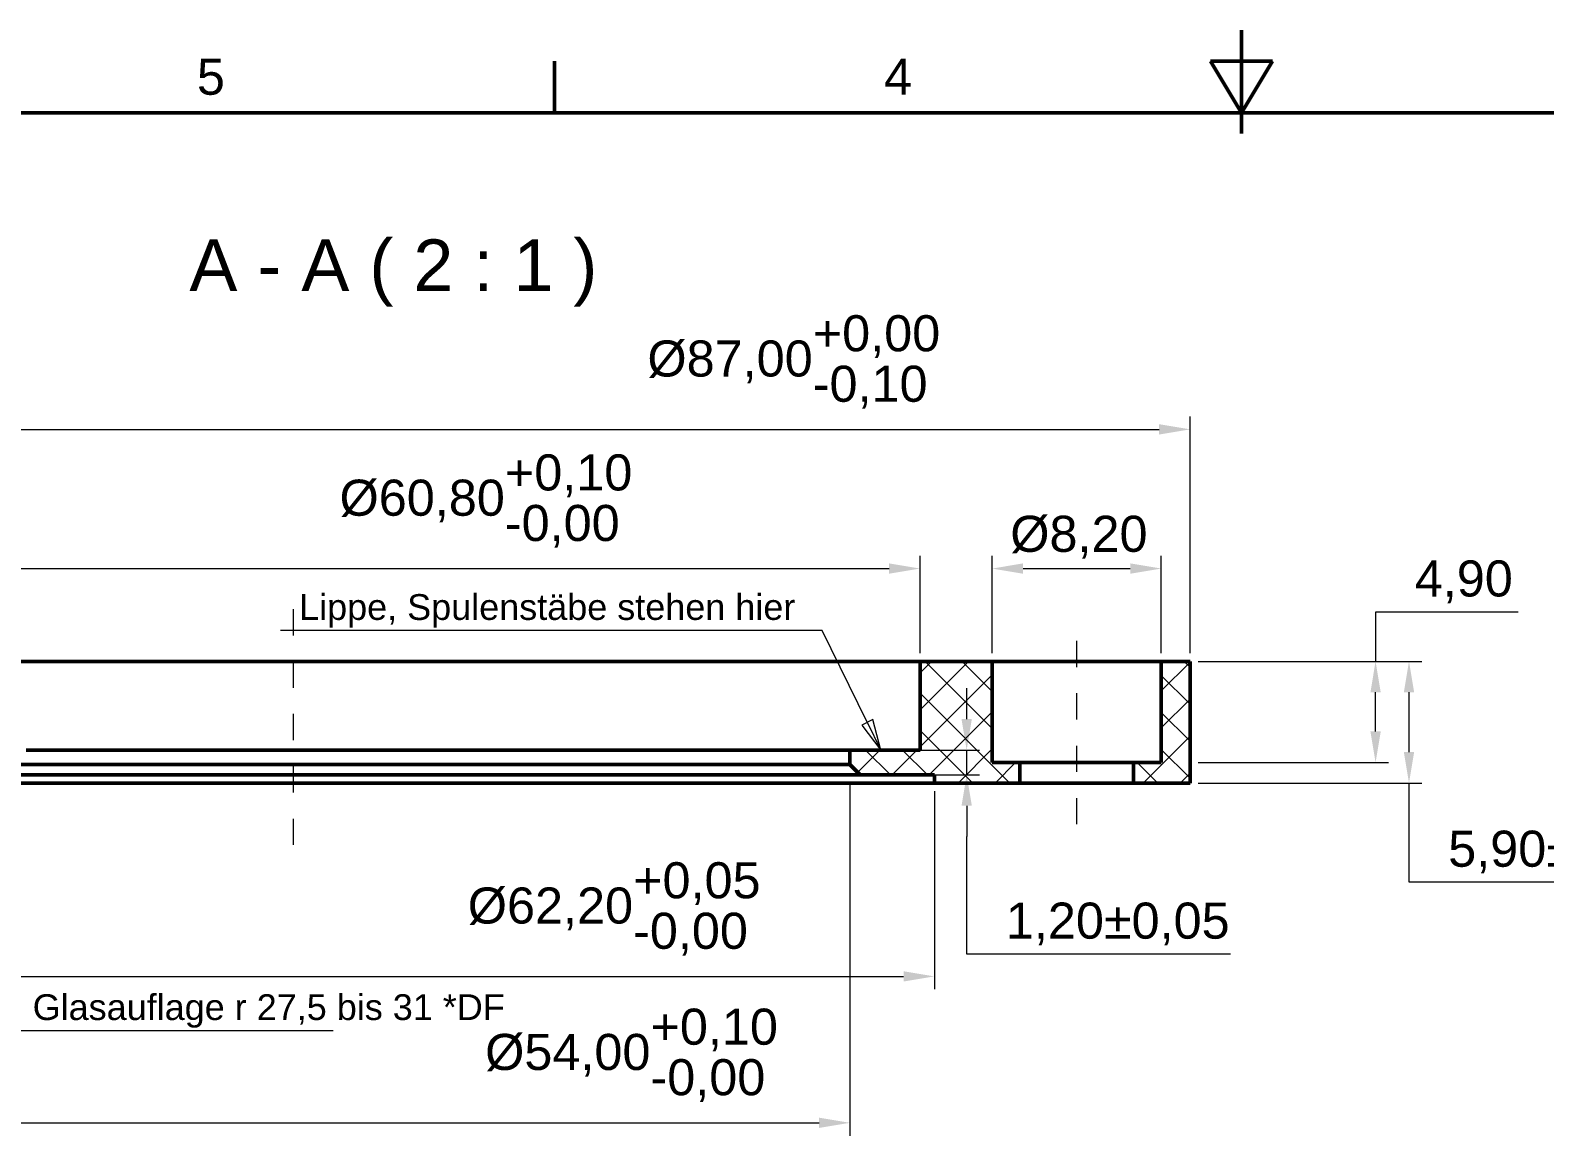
# Model space of a CAD drawing. Header units: inches. Extents: x 0.8 to 17.2, y 0.6 to 12.1.
# Drawn here: x 4.38 to 10.17, y 7.89 to 12.11 of the extents above; entities that cross this region are included whole.
import ezdxf
from ezdxf.enums import TextEntityAlignment as Align

# ---------------------------------------------------------------- set-up
doc = ezdxf.new("R2010")
doc.units = ezdxf.units.IN
doc.header["$MEASUREMENT"] = 0
doc.linetypes.add('CENTER2', pattern=[1.125, 0.75, -0.125, 0.125, -0.125])
doc.layers.get('0').update_dxf_attribs({"lineweight": 25})
for name, color, linetype, lineweight in [('BEMASSUNG', 7, 'Continuous', 18), ('MITTELLINIE', 7, 'CENTER2', 18), ('RAHMEN', 7, 'Continuous', 50), ('SCHRAFFUR', 7, 'Continuous', 18), ('SICHTKANTE', 7, 'Continuous', 50), ('TEXT', 7, 'Continuous', 18)]:
    doc.layers.add(name, color=color, linetype=linetype, lineweight=lineweight)
doc.styles.add('ISO_14', font='arial.ttf')
doc.styles.add('ISO_20', font='arial.ttf')
doc.styles.add('ISO_75', font='arial.ttf')
doc.styles.add('ISO_76', font='arial.ttf')
doc.styles.add('ISO_DWG_RFN', font='arial.ttf')
doc.dimstyles.new('DWG_RFN', dxfattribs={"dimtxt": 0.137795, "dimasz": 0.11811, "dimexe": 0.049213, "dimexo": 0.031496, "dimgap": 0.031496, "dimtad": 1, "dimlfac": 25.4, "dimtxsty": 'ISO_DWG_RFN', "dimcen": 2.5, "dimclrd": 7, "dimclre": 7, "dimclrt": 7, "dimadec": 1, "dimazin": 3, "dimtfac": 1, "dimtmove": 0, "dimatfit": 3, "dimfxl": 0, "dimlwd": 18, "dimlwe": 18})

# ---------------------------------------------------------------- blocks, each defined once
blk = doc.blocks.new('Leader Text2')
at = {"layer": 'BEMASSUNG', "color": 7, "lineweight": 18}
for p, q in [((7.4057, 9.8209), (6.9606, 9.8209)), ((7.5779, 9.4702), (7.4057, 9.8209)), ((7.5991, 9.4806), (7.5567, 9.4598)), ((7.5567, 9.4598), (7.6299, 9.3642)), ((7.5779, 9.4702), (7.6299, 9.3642)), ((7.6299, 9.3642), (7.5991, 9.4806))]:
    blk.add_line(p, q, dxfattribs=at)
at = {"layer": 'BEMASSUNG', "color": 7, "lineweight": 18, "flags": 128}
blk.add_lwpolyline([(7.5567, 9.4598), (7.6299, 9.3642), (7.5991, 9.4806), (7.5567, 9.4598)], dxfattribs=at)
at = {"layer": 'BEMASSUNG', "color": 7}
blk.add_solid([(7.5567, 9.4598), (7.6299, 9.3642), (7.5991, 9.4806), (7.5567, 9.4598)], dxfattribs=at)
blk = doc.blocks.new('Hatch_1')
at = {"layer": 'SCHRAFFUR', "color": 7, "linetype": 'Continuous', "lineweight": 18}
for p, q in [((7.0394, 9.1607), (7.0834, 9.2047)), ((7.0394, 9.0193), (7.2248, 9.2047)), ((7.315, 8.9485), (7.0587, 9.2047)), ((7.315, 9.0899), (7.2002, 9.2047)), ((7.0394, 8.8778), (7.315, 9.1534)), ((7.3819, 8.7402), (7.0394, 9.0827)), ((7.0746, 8.7717), (7.315, 9.012)), ((7.2405, 8.7402), (7.0394, 8.9412)), ((6.8014, 8.7813), (6.8862, 8.8661)), ((6.9261, 8.7717), (6.8316, 8.8661)), ((6.9332, 8.7717), (7.0277, 8.8661)), ((7.0675, 8.7717), (6.9731, 8.8661)), ((7.1845, 8.7402), (7.315, 8.8706)), ((7.3259, 8.7402), (7.4047, 8.8189)), ((7.099, 8.7402), (7.0945, 8.7447))]:
    blk.add_line(p, q, dxfattribs=at)
blk = doc.blocks.new('Hatch_3')
at = {"layer": 'SCHRAFFUR', "color": 7, "linetype": 'Continuous', "lineweight": 18}
for p, q in [((7.9606, 9.092), (8.0709, 9.2022)), ((8.0709, 9.1825), (8.0487, 9.2047)), ((8.0709, 9.0411), (7.9606, 9.1514)), ((7.9606, 8.9506), (8.0709, 9.0608)), ((8.0709, 8.8997), (7.9606, 9.0099)), ((7.8916, 8.7402), (8.0709, 8.9194)), ((8.0709, 8.7583), (7.9606, 8.8685)), ((7.9476, 8.7402), (7.8688, 8.8189)), ((8.0331, 8.7402), (8.0709, 8.778))]:
    blk.add_line(p, q, dxfattribs=at)
blk = doc.blocks.new('*D13')
at = {"layer": 'BEMASSUNG', "color": 7, "lineweight": 18, "transparency": 16777216}
for p, q in [((2.937, 9.2067), (2.937, 8.4508)), ((7.8346, 9.2067), (7.8346, 8.4508)), ((3.0551, 8.5), (7.7165, 8.5))]:
    blk.add_line(p, q, dxfattribs=at)
at = {"layer": 'BEMASSUNG', "color": 7, "transparency": 16777216}
for points in [[(3.0551, 8.5197), (3.0551, 8.4803), (2.937, 8.5)], [(7.7165, 8.5197), (7.7165, 8.4803), (7.8346, 8.5)]]:
    blk.add_solid(points, dxfattribs=at)
at = {"layer": 'Defpoints', "color": 0, "transparency": 16777216}
for p in [(2.937, 9.2382), (7.8346, 9.2382), (7.8346, 8.5)]:
    blk.add_point(p, dxfattribs=at)
at = {"layer": 'BEMASSUNG', "color": 7, "lineweight": 18, "transparency": 16777216, "insert": (6.0521, 8.9359), "char_height": 0.137795, "attachment_point": 1, "style": 'ISO_DWG_RFN'}
blk.add_mtext('\\A1;{Ø62,20\\S+0,05^ -0,00;}', dxfattribs=at)
blk = doc.blocks.new('*D14')
at = {"layer": 'BEMASSUNG', "color": 7, "lineweight": 18, "transparency": 16777216}
for p, q in [((3.2598, 9.2382), (3.2598, 7.8917)), ((7.5118, 9.2382), (7.5118, 7.8917)), ((3.378, 7.9409), (7.3937, 7.9409))]:
    blk.add_line(p, q, dxfattribs=at)
at = {"layer": 'BEMASSUNG', "color": 7, "transparency": 16777216}
for points in [[(3.378, 7.9606), (3.378, 7.9213), (3.2598, 7.9409)], [(7.3937, 7.9606), (7.3937, 7.9213), (7.5118, 7.9409)]]:
    blk.add_solid(points, dxfattribs=at)
at = {"layer": 'Defpoints', "color": 0, "transparency": 16777216}
for p in [(3.2598, 9.2697), (7.5118, 9.2697), (7.5118, 7.9409)]:
    blk.add_point(p, dxfattribs=at)
at = {"layer": 'BEMASSUNG', "color": 7, "lineweight": 18, "transparency": 16777216, "insert": (6.1185, 8.3769), "char_height": 0.137795, "attachment_point": 1, "style": 'ISO_DWG_RFN'}
blk.add_mtext('\\A1;{Ø54,00\\S+0,10^ -0,00;}', dxfattribs=at)
blk = doc.blocks.new('*D15')
at = {"layer": 'BEMASSUNG', "color": 7, "lineweight": 18, "transparency": 16777216}
for p, q in [((7.9578, 9.4823), (7.9578, 9.6004)), ((7.5433, 9.3642), (8.007, 9.3642)), ((7.9578, 9.2697), (7.9578, 9.3642)), ((7.551, 9.2697), (8.007, 9.2697)), ((7.9578, 9.1516), (7.9578, 9.0335)), ((7.9578, 8.5847), (7.9578, 9.0335)), ((8.9652, 8.5847), (7.9578, 8.5847))]:
    blk.add_line(p, q, dxfattribs=at)
at = {"layer": 'BEMASSUNG', "color": 7, "transparency": 16777216}
for points in [[(7.9381, 9.4823), (7.9775, 9.4823), (7.9578, 9.3642)], [(7.9381, 9.1516), (7.9775, 9.1516), (7.9578, 9.2697)]]:
    blk.add_solid(points, dxfattribs=at)
at = {"layer": 'Defpoints', "color": 0, "transparency": 16777216}
for p in [(7.5118, 9.3642), (7.9578, 9.3642), (7.5195, 9.2697)]:
    blk.add_point(p, dxfattribs=at)
at = {"layer": 'BEMASSUNG', "color": 7, "lineweight": 18, "transparency": 16777216, "insert": (8.1074, 8.7818), "char_height": 0.137795, "attachment_point": 1, "style": 'ISO_DWG_RFN'}
blk.add_mtext('\\A1;{1,20±0,05}', dxfattribs=at)
blk = doc.blocks.new('*D16')
at = {"layer": 'BEMASSUNG', "color": 7, "lineweight": 18, "transparency": 16777216}
for p, q in [((8.0551, 9.7343), (8.0551, 10.1063)), ((8.7008, 9.7343), (8.7008, 10.1063)), ((8.1732, 10.0571), (8.5827, 10.0571))]:
    blk.add_line(p, q, dxfattribs=at)
at = {"layer": 'BEMASSUNG', "color": 7, "transparency": 16777216}
for points in [[(8.1732, 10.0768), (8.1732, 10.0374), (8.0551, 10.0571)], [(8.5827, 10.0768), (8.5827, 10.0374), (8.7008, 10.0571)]]:
    blk.add_solid(points, dxfattribs=at)
at = {"layer": 'Defpoints', "color": 0, "transparency": 16777216}
for p in [(8.7008, 10.0571), (8.0551, 9.7028), (8.7008, 9.7028)]:
    blk.add_point(p, dxfattribs=at)
at = {"layer": 'BEMASSUNG', "color": 7, "lineweight": 18, "transparency": 16777216, "insert": (8.1243, 10.2587), "char_height": 0.137795, "attachment_point": 1, "style": 'ISO_DWG_RFN'}
blk.add_mtext('\\A1;{Ø8,20}', dxfattribs=at)
blk = doc.blocks.new('*D17')
at = {"layer": 'BEMASSUNG', "color": 7, "lineweight": 18, "transparency": 16777216}
for p, q in [((8.8425, 9.7028), (9.6966, 9.7028)), ((9.6474, 9.3563), (9.6474, 9.5846)), ((8.8425, 9.2382), (9.6966, 9.2382)), ((9.6474, 8.8593), (9.6474, 9.2382)), ((10.6678, 8.8593), (9.6474, 8.8593))]:
    blk.add_line(p, q, dxfattribs=at)
at = {"layer": 'BEMASSUNG', "color": 7, "transparency": 16777216}
for points in [[(9.6277, 9.5846), (9.6671, 9.5846), (9.6474, 9.7028)], [(9.6277, 9.3563), (9.6671, 9.3563), (9.6474, 9.2382)]]:
    blk.add_solid(points, dxfattribs=at)
at = {"layer": 'Defpoints', "color": 0, "transparency": 16777216}
for p in [(8.811, 9.7028), (9.6474, 9.7028), (8.811, 9.2382)]:
    blk.add_point(p, dxfattribs=at)
at = {"layer": 'BEMASSUNG', "color": 7, "lineweight": 18, "transparency": 16777216, "insert": (9.797, 9.0564), "char_height": 0.137795, "attachment_point": 1, "style": 'ISO_DWG_RFN'}
blk.add_mtext('\\A1;{5,90±0,05}', dxfattribs=at)
blk = doc.blocks.new('*D18')
at = {"layer": 'BEMASSUNG', "color": 7, "lineweight": 18, "transparency": 16777216}
for p, q in [((10.0638, 9.8911), (9.5197, 9.8911)), ((9.5197, 9.8911), (9.5197, 9.7028)), ((8.8425, 9.7028), (9.5689, 9.7028)), ((9.5197, 9.435), (9.5197, 9.5846)), ((8.8425, 9.3169), (9.5689, 9.3169))]:
    blk.add_line(p, q, dxfattribs=at)
at = {"layer": 'BEMASSUNG', "color": 7, "transparency": 16777216}
for points in [[(9.5, 9.5846), (9.5394, 9.5846), (9.5197, 9.7028)], [(9.5, 9.435), (9.5394, 9.435), (9.5197, 9.3169)]]:
    blk.add_solid(points, dxfattribs=at)
at = {"layer": 'Defpoints', "color": 0, "transparency": 16777216}
for p in [(8.811, 9.7028), (9.5197, 9.7028), (8.811, 9.3169)]:
    blk.add_point(p, dxfattribs=at)
at = {"layer": 'BEMASSUNG', "color": 7, "lineweight": 18, "transparency": 16777216, "insert": (9.6693, 10.0882), "char_height": 0.1378, "attachment_point": 1, "style": 'ISO_DWG_RFN'}
blk.add_mtext('\\A1;{4,90}', dxfattribs=at)
blk = doc.blocks.new('*D20')
at = {"layer": 'BEMASSUNG', "color": 7, "lineweight": 18, "transparency": 16777216}
for p, q in [((1.9606, 9.7343), (1.9606, 10.6378)), ((2.0787, 10.5886), (8.6929, 10.5886)), ((8.811, 9.7343), (8.811, 10.6378))]:
    blk.add_line(p, q, dxfattribs=at)
at = {"layer": 'BEMASSUNG', "color": 7, "transparency": 16777216}
for points in [[(2.0787, 10.6083), (2.0787, 10.5689), (1.9606, 10.5886)], [(8.6929, 10.6083), (8.6929, 10.5689), (8.811, 10.5886)]]:
    blk.add_solid(points, dxfattribs=at)
at = {"layer": 'Defpoints', "color": 0, "transparency": 16777216}
for p in [(8.811, 10.5886), (1.9606, 9.7028), (8.811, 9.7028)]:
    blk.add_point(p, dxfattribs=at)
at = {"layer": 'BEMASSUNG', "color": 7, "lineweight": 18, "transparency": 16777216, "insert": (6.7383, 11.0245), "char_height": 0.137795, "attachment_point": 1, "style": 'ISO_DWG_RFN'}
blk.add_mtext('\\A1;{Ø87,00\\S+0,00^ -0,10;}', dxfattribs=at)
blk = doc.blocks.new('*D21')
at = {"layer": 'BEMASSUNG', "color": 7, "lineweight": 18, "transparency": 16777216}
for p, q in [((2.9921, 9.7343), (2.9921, 10.1063)), ((7.7795, 9.7343), (7.7795, 10.1063)), ((3.1102, 10.0571), (7.6614, 10.0571))]:
    blk.add_line(p, q, dxfattribs=at)
at = {"layer": 'BEMASSUNG', "color": 7, "transparency": 16777216}
for points in [[(3.1102, 10.0768), (3.1102, 10.0374), (2.9921, 10.0571)], [(7.6614, 10.0768), (7.6614, 10.0374), (7.7795, 10.0571)]]:
    blk.add_solid(points, dxfattribs=at)
at = {"layer": 'Defpoints', "color": 0, "transparency": 16777216}
for p in [(7.7795, 10.0571), (2.9921, 9.7028), (7.7795, 9.7028)]:
    blk.add_point(p, dxfattribs=at)
at = {"layer": 'BEMASSUNG', "color": 7, "lineweight": 18, "transparency": 16777216, "insert": (5.5623, 10.493), "char_height": 0.137795, "attachment_point": 1, "style": 'ISO_DWG_RFN'}
blk.add_mtext('\\A1;{Ø60,80\\S+0,10^ -0,00;}', dxfattribs=at)

msp = doc.modelspace()

# ---------------------------------------------------------------- linework, layer by layer
at = {"layer": 'BEMASSUNG'}
for p, q in [((6.96063, 9.82087), (5.33661, 9.82087)), ((3.9685, 8.29331), (5.53839, 8.29331))]:
    msp.add_line(p, q, dxfattribs=at)
at = {"layer": 'MITTELLINIE', "ltscale": 0.092544}
msp.add_line((5.38583, 9.00197), (5.38583, 9.93898), dxfattribs=at)
at = {"layer": 'MITTELLINIE', "ltscale": 0.086614}
msp.add_line((8.37795, 9.08071), (8.37795, 9.86024), dxfattribs=at)
at = {"layer": 'RAHMEN'}
for p, q in [((9.00787, 12.1122), (9.00787, 11.7185)), ((6.3832, 11.79724), (6.3832, 11.99409)), ((9.12598, 11.99409), (8.88976, 11.99409)), ((8.88976, 11.99409), (9.00787, 11.79724)), ((9.00787, 11.79724), (9.12598, 11.99409)), ((9.00787, 11.79724), (9.00787, 11.99409)), ((16.88189, 11.79724), (1.13386, 11.79724))]:
    msp.add_line(p, q, dxfattribs=at)
at = {"layer": 'SICHTKANTE'}
for p, q in [((4.43338, 9.70276), (4.3235, 9.70276)), ((4.54326, 9.70276), (4.43338, 9.70276)), ((4.65314, 9.70276), (4.54326, 9.70276)), ((4.76722, 9.70276), (4.65314, 9.70276)), ((4.88299, 9.70276), (4.76722, 9.70276)), ((4.99875, 9.70276), (4.88299, 9.70276)), ((5.11525, 9.70276), (4.99875, 9.70276)), ((5.23357, 9.70276), (5.11525, 9.70276)), ((5.35188, 9.70276), (5.23357, 9.70276)), ((5.4702, 9.70276), (5.35188, 9.70276)), ((5.5878, 9.70276), (5.4702, 9.70276)), ((5.70526, 9.70276), (5.5878, 9.70276)), ((5.82273, 9.70276), (5.70526, 9.70276)), ((5.93839, 9.70276), (5.82273, 9.70276)), ((6.05163, 9.70276), (5.93839, 9.70276)), ((6.16487, 9.70276), (6.05163, 9.70276)), ((6.27811, 9.70276), (6.16487, 9.70276)), ((6.38386, 9.70276), (6.27811, 9.70276)), ((6.48961, 9.70276), (6.38386, 9.70276)), ((6.59536, 9.70276), (6.48961, 9.70276)), ((6.6951, 9.70276), (6.59536, 9.70276)), ((6.79032, 9.70276), (6.6951, 9.70276)), ((6.88554, 9.70276), (6.79032, 9.70276)), ((6.97886, 9.70276), (6.88554, 9.70276)), ((7.06081, 9.70276), (6.97886, 9.70276)), ((7.14276, 9.70276), (7.06081, 9.70276)), ((7.22471, 9.70276), (7.14276, 9.70276)), ((7.2955, 9.70276), (7.22471, 9.70276)), ((7.36182, 9.70276), (7.2955, 9.70276)), ((7.42814, 9.70276), (7.36182, 9.70276)), ((7.48945, 9.70276), (7.42814, 9.70276)), ((7.53823, 9.70276), (7.48945, 9.70276)), ((7.58702, 9.70276), (7.53823, 9.70276)), ((7.6358, 9.70276), (7.58702, 9.70276)), ((7.66835, 9.70276), (7.6358, 9.70276)), ((7.69819, 9.70276), (7.66835, 9.70276)), ((7.72804, 9.70276), (7.69819, 9.70276)), ((7.7494, 9.70276), (7.72804, 9.70276)), ((7.75944, 9.70276), (7.7494, 9.70276)), ((7.76948, 9.70276), (7.75944, 9.70276)), ((7.77953, 9.70276), (7.76948, 9.70276)), ((7.77953, 9.70276), (7.77953, 9.36417)), ((7.77953, 9.70276), (8.05512, 9.70276)), ((8.05512, 9.31693), (8.05512, 9.70276)), ((8.05748, 9.70276), (8.05512, 9.70276)), ((8.05984, 9.70276), (8.05748, 9.70276)), ((8.0622, 9.70276), (8.05984, 9.70276)), ((8.06719, 9.70276), (8.0622, 9.70276)), ((8.07416, 9.70276), (8.06719, 9.70276)), ((8.08112, 9.70276), (8.07416, 9.70276)), ((8.08869, 9.70276), (8.08112, 9.70276)), ((8.09991, 9.70276), (8.08869, 9.70276)), ((8.11113, 9.70276), (8.09991, 9.70276)), ((8.12235, 9.70276), (8.11113, 9.70276)), ((8.1362, 9.70276), (8.12235, 9.70276)), ((8.15111, 9.70276), (8.1362, 9.70276)), ((8.16602, 9.70276), (8.15111, 9.70276)), ((8.18177, 9.70276), (8.16602, 9.70276)), ((8.19962, 9.70276), (8.18177, 9.70276)), ((8.21748, 9.70276), (8.19962, 9.70276)), ((8.23533, 9.70276), (8.21748, 9.70276)), ((8.25494, 9.70276), (8.23533, 9.70276)), ((8.27484, 9.70276), (8.25494, 9.70276)), ((8.29474, 9.70276), (8.27484, 9.70276)), ((8.31509, 9.70276), (8.29474, 9.70276)), ((8.33605, 9.70276), (8.31509, 9.70276)), ((8.357, 9.70276), (8.33605, 9.70276)), ((8.37795, 9.70276), (8.357, 9.70276)), ((8.39891, 9.70276), (8.37795, 9.70276)), ((8.41986, 9.70276), (8.39891, 9.70276)), ((8.44081, 9.70276), (8.41986, 9.70276)), ((8.46116, 9.70276), (8.44081, 9.70276)), ((8.48106, 9.70276), (8.46116, 9.70276)), ((8.50097, 9.70276), (8.48106, 9.70276)), ((8.52058, 9.70276), (8.50097, 9.70276)), ((8.53843, 9.70276), (8.52058, 9.70276)), ((8.55628, 9.70276), (8.53843, 9.70276)), ((8.57414, 9.70276), (8.55628, 9.70276)), ((8.58989, 9.70276), (8.57414, 9.70276)), ((8.6048, 9.70276), (8.58989, 9.70276)), ((8.61971, 9.70276), (8.6048, 9.70276)), ((8.63356, 9.70276), (8.61971, 9.70276)), ((8.64478, 9.70276), (8.63356, 9.70276)), ((8.656, 9.70276), (8.64478, 9.70276)), ((8.66721, 9.70276), (8.656, 9.70276)), ((8.67479, 9.70276), (8.66721, 9.70276)), ((8.68175, 9.70276), (8.67479, 9.70276)), ((8.68871, 9.70276), (8.68175, 9.70276)), ((8.69371, 9.70276), (8.68871, 9.70276)), ((8.69607, 9.70276), (8.69371, 9.70276)), ((8.69843, 9.70276), (8.69607, 9.70276)), ((8.70079, 9.70276), (8.69843, 9.70276)), ((8.70079, 9.70276), (8.81102, 9.70276)), ((8.70079, 9.31693), (8.70079, 9.70276)), ((8.81102, 9.23819), (8.81102, 9.70276)), ((4.45584, 9.36417), (4.36507, 9.36417)), ((4.55335, 9.36417), (4.45584, 9.36417)), ((4.65087, 9.36417), (4.55335, 9.36417)), ((4.74838, 9.36417), (4.65087, 9.36417)), ((4.84953, 9.36417), (4.74838, 9.36417)), ((4.95212, 9.36417), (4.84953, 9.36417)), ((5.05472, 9.36417), (4.95212, 9.36417)), ((5.15792, 9.36417), (5.05472, 9.36417)), ((5.26267, 9.36417), (5.15792, 9.36417)), ((5.36741, 9.36417), (5.26267, 9.36417)), ((5.47216, 9.36417), (5.36741, 9.36417)), ((5.57618, 9.36417), (5.47216, 9.36417)), ((5.68007, 9.36417), (5.57618, 9.36417)), ((5.78397, 9.36417), (5.68007, 9.36417)), ((5.88624, 9.36417), (5.78397, 9.36417)), ((5.98633, 9.36417), (5.88624, 9.36417)), ((6.08641, 9.36417), (5.98633, 9.36417)), ((6.1865, 9.36417), (6.08641, 9.36417)), ((6.27991, 9.36417), (6.1865, 9.36417)), ((6.37333, 9.36417), (6.27991, 9.36417)), ((6.46674, 9.36417), (6.37333, 9.36417)), ((6.55482, 9.36417), (6.46674, 9.36417)), ((6.63889, 9.36417), (6.55482, 9.36417)), ((6.72296, 9.36417), (6.63889, 9.36417)), ((6.80536, 9.36417), (6.72296, 9.36417)), ((6.87768, 9.36417), (6.80536, 9.36417)), ((6.95001, 9.36417), (6.87768, 9.36417)), ((7.02234, 9.36417), (6.95001, 9.36417)), ((7.0848, 9.36417), (7.02234, 9.36417)), ((7.14332, 9.36417), (7.0848, 9.36417)), ((7.20184, 9.36417), (7.14332, 9.36417)), ((7.25593, 9.36417), (7.20184, 9.36417)), ((7.29897, 9.36417), (7.25593, 9.36417)), ((7.342, 9.36417), (7.29897, 9.36417)), ((7.38504, 9.36417), (7.342, 9.36417)), ((7.41375, 9.36417), (7.38504, 9.36417)), ((7.44007, 9.36417), (7.41375, 9.36417)), ((7.4664, 9.36417), (7.44007, 9.36417)), ((7.48523, 9.36417), (7.4664, 9.36417)), ((7.49409, 9.36417), (7.48523, 9.36417)), ((7.50295, 9.36417), (7.49409, 9.36417)), ((7.51181, 9.36417), (7.50295, 9.36417)), ((7.51181, 9.36417), (7.51181, 9.30906)), ((7.51181, 9.36417), (7.77953, 9.36417)), ((8.05512, 9.31693), (8.16142, 9.31693)), ((8.16142, 9.23819), (8.16142, 9.31693)), ((8.163, 9.31693), (8.16142, 9.31693)), ((8.16458, 9.31693), (8.163, 9.31693)), ((8.16617, 9.31693), (8.16458, 9.31693)), ((8.16952, 9.31693), (8.16617, 9.31693)), ((8.17419, 9.31693), (8.16952, 9.31693)), ((8.17886, 9.31693), (8.17419, 9.31693)), ((8.18394, 9.31693), (8.17886, 9.31693)), ((8.19146, 9.31693), (8.18394, 9.31693)), ((8.19898, 9.31693), (8.19146, 9.31693)), ((8.20651, 9.31693), (8.19898, 9.31693)), ((8.2158, 9.31693), (8.20651, 9.31693)), ((8.2258, 9.31693), (8.2158, 9.31693)), ((8.2358, 9.31693), (8.2258, 9.31693)), ((8.24637, 9.31693), (8.2358, 9.31693)), ((8.25834, 9.31693), (8.24637, 9.31693)), ((8.27032, 9.31693), (8.25834, 9.31693)), ((8.28229, 9.31693), (8.27032, 9.31693)), ((8.29544, 9.31693), (8.28229, 9.31693)), ((8.30879, 9.31693), (8.29544, 9.31693)), ((8.32214, 9.31693), (8.30879, 9.31693)), ((8.33579, 9.31693), (8.32214, 9.31693)), ((8.34985, 9.31693), (8.33579, 9.31693)), ((8.3639, 9.31693), (8.34985, 9.31693)), ((8.37795, 9.31693), (8.3639, 9.31693)), ((8.39201, 9.31693), (8.37795, 9.31693)), ((8.40606, 9.31693), (8.39201, 9.31693)), ((8.42011, 9.31693), (8.40606, 9.31693)), ((8.43376, 9.31693), (8.42011, 9.31693)), ((8.44711, 9.31693), (8.43376, 9.31693)), ((8.46046, 9.31693), (8.44711, 9.31693)), ((8.47361, 9.31693), (8.46046, 9.31693)), ((8.48559, 9.31693), (8.47361, 9.31693)), ((8.49756, 9.31693), (8.48559, 9.31693)), ((8.50954, 9.31693), (8.49756, 9.31693)), ((8.5201, 9.31693), (8.50954, 9.31693)), ((8.5301, 9.31693), (8.5201, 9.31693)), ((8.5401, 9.31693), (8.5301, 9.31693)), ((8.5494, 9.31693), (8.5401, 9.31693)), ((8.55692, 9.31693), (8.5494, 9.31693)), ((8.56445, 9.31693), (8.55692, 9.31693)), ((8.57197, 9.31693), (8.56445, 9.31693)), ((8.57705, 9.31693), (8.57197, 9.31693)), ((8.58172, 9.31693), (8.57705, 9.31693)), ((8.58639, 9.31693), (8.58172, 9.31693)), ((8.58974, 9.31693), (8.58639, 9.31693)), ((8.59132, 9.31693), (8.58974, 9.31693)), ((8.5929, 9.31693), (8.59132, 9.31693)), ((8.59449, 9.31693), (8.5929, 9.31693)), ((8.59449, 9.31693), (8.70079, 9.31693)), ((8.59449, 9.23819), (8.59449, 9.31693)), ((4.42921, 9.26969), (4.30946, 9.26969)), ((4.4466, 9.30906), (4.32903, 9.30906)), ((4.56073, 9.26969), (4.42921, 9.26969)), ((4.57574, 9.30906), (4.4466, 9.30906)), ((4.69422, 9.26969), (4.56073, 9.26969)), ((4.7068, 9.30906), (4.57574, 9.30906)), ((4.82771, 9.26969), (4.69422, 9.26969)), ((4.83786, 9.30906), (4.7068, 9.30906)), ((4.96422, 9.26969), (4.82771, 9.26969)), ((4.97189, 9.30906), (4.83786, 9.30906)), ((5.10476, 9.26969), (4.96422, 9.26969)), ((5.10987, 9.30906), (4.97189, 9.30906)), ((5.24529, 9.26969), (5.10476, 9.26969)), ((5.24785, 9.30906), (5.10987, 9.30906)), ((5.38583, 9.26969), (5.24529, 9.26969)), ((5.38583, 9.30906), (5.24785, 9.30906)), ((5.52381, 9.30906), (5.38583, 9.30906)), ((5.52636, 9.26969), (5.38583, 9.26969)), ((5.66179, 9.30906), (5.52381, 9.30906)), ((5.6669, 9.26969), (5.52636, 9.26969)), ((5.79977, 9.30906), (5.66179, 9.30906)), ((5.80743, 9.26969), (5.6669, 9.26969)), ((5.9338, 9.30906), (5.79977, 9.30906)), ((5.94394, 9.26969), (5.80743, 9.26969)), ((6.06486, 9.30906), (5.9338, 9.30906)), ((6.07743, 9.26969), (5.94394, 9.26969)), ((6.19592, 9.30906), (6.06486, 9.30906)), ((6.21092, 9.26969), (6.07743, 9.26969)), ((6.32505, 9.30906), (6.19592, 9.30906)), ((6.34245, 9.26969), (6.21092, 9.26969)), ((6.44262, 9.30906), (6.32505, 9.30906)), ((6.46219, 9.26969), (6.34245, 9.26969)), ((6.56019, 9.30906), (6.44262, 9.30906)), ((6.58194, 9.26969), (6.46219, 9.26969)), ((6.67776, 9.30906), (6.56019, 9.30906)), ((6.70169, 9.26969), (6.58194, 9.26969)), ((6.78149, 9.30906), (6.67776, 9.30906)), ((6.80733, 9.26969), (6.70169, 9.26969)), ((6.87967, 9.30906), (6.78149, 9.30906)), ((6.90734, 9.26969), (6.80733, 9.26969)), ((6.97786, 9.30906), (6.87967, 9.30906)), ((7.00734, 9.26969), (6.90734, 9.26969)), ((7.0691, 9.30906), (6.97786, 9.30906)), ((7.10027, 9.26969), (7.00734, 9.26969)), ((7.14297, 9.30906), (7.0691, 9.30906)), ((7.17551, 9.26969), (7.10027, 9.26969)), ((7.21684, 9.30906), (7.14297, 9.30906)), ((7.25075, 9.26969), (7.17551, 9.26969)), ((7.29072, 9.30906), (7.21684, 9.30906)), ((7.32599, 9.26969), (7.25075, 9.26969)), ((7.34058, 9.30906), (7.29072, 9.30906)), ((7.37678, 9.26969), (7.32599, 9.26969)), ((7.38644, 9.30906), (7.34058, 9.30906)), ((7.42349, 9.26969), (7.37678, 9.26969)), ((7.4323, 9.30906), (7.38644, 9.30906)), ((7.4702, 9.26969), (7.42349, 9.26969)), ((7.46517, 9.30906), (7.4323, 9.30906)), ((7.48072, 9.30906), (7.46517, 9.30906)), ((7.50368, 9.26969), (7.4702, 9.26969)), ((7.49626, 9.30906), (7.48072, 9.30906)), ((7.51181, 9.30906), (7.49626, 9.30906)), ((7.51951, 9.26969), (7.50368, 9.26969)), ((7.51181, 9.30906), (7.55118, 9.26969)), ((7.53535, 9.26969), (7.51951, 9.26969)), ((7.55118, 9.26969), (7.53535, 9.26969)), ((7.83465, 9.26969), (7.55118, 9.26969)), ((7.83465, 9.26969), (7.83465, 9.23819)), ((4.45272, 9.23819), (4.30398, 9.23819)), ((4.60368, 9.23819), (4.45272, 9.23819)), ((4.75465, 9.23819), (4.60368, 9.23819)), ((4.90903, 9.23819), (4.75465, 9.23819)), ((5.06796, 9.23819), (4.90903, 9.23819)), ((5.22689, 9.23819), (5.06796, 9.23819)), ((5.38583, 9.23819), (5.22689, 9.23819)), ((5.54476, 9.23819), (5.38583, 9.23819)), ((5.70369, 9.23819), (5.54476, 9.23819)), ((5.86263, 9.23819), (5.70369, 9.23819)), ((6.01701, 9.23819), (5.86263, 9.23819)), ((6.16797, 9.23819), (6.01701, 9.23819)), ((6.31893, 9.23819), (6.16797, 9.23819)), ((6.46768, 9.23819), (6.31893, 9.23819)), ((6.6031, 9.23819), (6.46768, 9.23819)), ((6.73852, 9.23819), (6.6031, 9.23819)), ((6.87395, 9.23819), (6.73852, 9.23819)), ((6.99342, 9.23819), (6.87395, 9.23819)), ((7.10652, 9.23819), (6.99342, 9.23819)), ((7.21961, 9.23819), (7.10652, 9.23819)), ((7.3247, 9.23819), (7.21961, 9.23819)), ((7.4098, 9.23819), (7.3247, 9.23819)), ((7.49489, 9.23819), (7.4098, 9.23819)), ((7.57998, 9.23819), (7.49489, 9.23819)), ((7.63741, 9.23819), (7.57998, 9.23819)), ((7.69024, 9.23819), (7.63741, 9.23819)), ((7.74306, 9.23819), (7.69024, 9.23819)), ((7.78092, 9.23819), (7.74306, 9.23819)), ((7.79883, 9.23819), (7.78092, 9.23819)), ((7.81674, 9.23819), (7.79883, 9.23819)), ((7.83465, 9.23819), (7.81674, 9.23819)), ((8.16142, 9.23819), (7.83465, 9.23819)), ((8.163, 9.23819), (8.16142, 9.23819)), ((8.16458, 9.23819), (8.163, 9.23819)), ((8.16617, 9.23819), (8.16458, 9.23819)), ((8.16952, 9.23819), (8.16617, 9.23819)), ((8.17419, 9.23819), (8.16952, 9.23819)), ((8.17886, 9.23819), (8.17419, 9.23819)), ((8.18394, 9.23819), (8.17886, 9.23819)), ((8.19146, 9.23819), (8.18394, 9.23819)), ((8.19898, 9.23819), (8.19146, 9.23819)), ((8.20651, 9.23819), (8.19898, 9.23819)), ((8.2158, 9.23819), (8.20651, 9.23819)), ((8.2258, 9.23819), (8.2158, 9.23819)), ((8.2358, 9.23819), (8.2258, 9.23819)), ((8.24637, 9.23819), (8.2358, 9.23819)), ((8.25834, 9.23819), (8.24637, 9.23819)), ((8.27032, 9.23819), (8.25834, 9.23819)), ((8.28229, 9.23819), (8.27032, 9.23819)), ((8.29544, 9.23819), (8.28229, 9.23819)), ((8.30879, 9.23819), (8.29544, 9.23819)), ((8.32214, 9.23819), (8.30879, 9.23819)), ((8.33579, 9.23819), (8.32214, 9.23819)), ((8.34985, 9.23819), (8.33579, 9.23819)), ((8.3639, 9.23819), (8.34985, 9.23819)), ((8.37795, 9.23819), (8.3639, 9.23819)), ((8.39201, 9.23819), (8.37795, 9.23819)), ((8.40606, 9.23819), (8.39201, 9.23819)), ((8.42011, 9.23819), (8.40606, 9.23819)), ((8.43376, 9.23819), (8.42011, 9.23819)), ((8.44711, 9.23819), (8.43376, 9.23819)), ((8.46046, 9.23819), (8.44711, 9.23819)), ((8.47361, 9.23819), (8.46046, 9.23819)), ((8.48559, 9.23819), (8.47361, 9.23819)), ((8.49756, 9.23819), (8.48559, 9.23819)), ((8.50954, 9.23819), (8.49756, 9.23819)), ((8.5201, 9.23819), (8.50954, 9.23819)), ((8.5301, 9.23819), (8.5201, 9.23819)), ((8.5401, 9.23819), (8.5301, 9.23819)), ((8.5494, 9.23819), (8.5401, 9.23819)), ((8.55692, 9.23819), (8.5494, 9.23819)), ((8.56445, 9.23819), (8.55692, 9.23819)), ((8.57197, 9.23819), (8.56445, 9.23819)), ((8.57705, 9.23819), (8.57197, 9.23819)), ((8.58172, 9.23819), (8.57705, 9.23819)), ((8.58639, 9.23819), (8.58172, 9.23819)), ((8.58974, 9.23819), (8.58639, 9.23819)), ((8.59132, 9.23819), (8.58974, 9.23819)), ((8.5929, 9.23819), (8.59132, 9.23819)), ((8.59449, 9.23819), (8.5929, 9.23819)), ((8.81102, 9.23819), (8.59449, 9.23819))]:
    msp.add_line(p, q, dxfattribs=at)

# ---------------------------------------------------------------- block references
for name in ['Hatch_1', 'Hatch_3']:
    msp.add_blockref(name, (0.74016, 0.49803))
at = {"layer": 'BEMASSUNG'}
msp.add_blockref('Leader Text2', (0, 0), dxfattribs=at)

# ---------------------------------------------------------------- texts
at = {"layer": 'RAHMEN', "style": 'ISO_14'}
for s, p in [('5', (5.07087, 11.93504)), ('4', (7.69554, 11.93504))]:
    msp.add_text(s, height=0.1378, dxfattribs=at).set_placement(p, align=Align.MIDDLE_CENTER)
at = {"layer": 'TEXT', "style": 'ISO_20'}
msp.add_text('A - A ( 2 : 1 )', height=0.1968504, dxfattribs=at).set_placement((5.76789, 11.21528), align=Align.MIDDLE_CENTER)
at = {"layer": 'TEXT', "style": 'ISO_76'}
msp.add_text('Lippe, Spulenstäbe stehen hier', height=0.0984252, dxfattribs=at).set_placement((7.30332, 9.86095), align=Align.RIGHT)
at = {"layer": 'TEXT', "style": 'ISO_75'}
msp.add_text('Glasauflage r 27,5 bis 31 *DF', height=0.0984252, dxfattribs=at).set_placement((4.38994, 8.33339))

# ---------------------------------------------------------------- dimensions: what is measured, and where the dimension line sits
at = {"layer": 'BEMASSUNG', "color": 7, "lineweight": 18}
for base, p1, p2, angle, text, override, picture, middle in [((8.81102, 10.58858), (1.96063, 9.70276), (8.81102, 9.70276), 180, '{Ø<>}', {"dimgap": 0.031496, "dimdec": 2, "dimlfac": 12.7, "dimsah": 1, "dimtol": 1, "dimlim": 0, "dimtp": 0, "dimtm": 0.1, "dimtdec": 2, "dimtofl": 0, "dimatfit": 1}, '*D20', (7.28369, 10.58858)), ((7.77953, 10.05709), (2.99213, 9.70276), (7.77953, 9.70276), 180, '{Ø<>}', {"dimgap": 0.031496, "dimdec": 2, "dimlfac": 12.7, "dimsah": 1, "dimtol": 1, "dimlim": 0, "dimtp": 0.1, "dimtm": 1e-09, "dimtdec": 2, "dimtofl": 0, "dimatfit": 1}, '*D21', (6.10773, 10.05709)), ((8.70079, 10.05709), (8.05512, 9.70276), (8.70079, 9.70276), 180, '{Ø<>}', {"dimgap": 0.031496, "dimdec": 2, "dimlfac": 12.7, "dimsah": 1, "dimtol": 0, "dimlim": 0, "dimtp": 0, "dimtm": 0, "dimtdec": 2, "dimtofl": 0, "dimatfit": 1}, '*D16', (8.37795, 10.05709)), ((9.51969, 9.70276), (8.81102, 9.31693), (8.81102, 9.70276), 90, '{<>}', {"dimgap": 0.031496, "dimtih": 1, "dimtoh": 1, "dimdec": 2, "dimlfac": 12.7, "dimsah": 1, "dimtol": 0, "dimlim": 0, "dimtp": 0, "dimtm": 0, "dimtdec": 2, "dimtofl": 0, "dimtmove": 1, "dimatfit": 2}, '*D18', (9.52634, 9.89107)), ((9.64738, 9.70276), (8.81102, 9.23819), (8.81102, 9.70276), 90, '{<>}', {"dimgap": 0.031496, "dimtih": 1, "dimtoh": 1, "dimdec": 2, "dimlfac": 12.7, "dimsah": 1, "dimtol": 1, "dimlim": 0, "dimtp": 0.05, "dimtm": 0.05, "dimtdec": 2, "dimtofl": 0, "dimtmove": 1, "dimatfit": 2}, '*D17', (9.65805, 8.85931)), ((7.95777, 9.36417), (7.51951, 9.26969), (7.51181, 9.36417), 90, '{<>}', {"dimgap": 0.031496, "dimtih": 1, "dimtoh": 1, "dimdec": 2, "dimlfac": 12.7, "dimsah": 1, "dimtol": 1, "dimlim": 0, "dimtp": 0.05, "dimtm": 0.05, "dimtdec": 2, "dimtofl": 1, "dimtmove": 1, "dimatfit": 1}, '*D15', (7.97055, 8.58468)), ((7.51181, 7.94094), (3.25984, 9.26969), (7.51181, 9.26969), 180, '{Ø<>}', {"dimgap": 0.031496, "dimdec": 2, "dimlfac": 12.7, "dimsah": 1, "dimtol": 1, "dimlim": 0, "dimtp": 0.1, "dimtm": 1e-09, "dimtdec": 2, "dimtofl": 0, "dimatfit": 1}, '*D14', (6.66392, 7.94094)), ((7.83465, 8.5), (2.93701, 9.23819), (7.83465, 9.23819), 180, '{Ø<>}', {"dimgap": 0.031496, "dimdec": 2, "dimlfac": 12.7, "dimsah": 1, "dimtol": 1, "dimlim": 0, "dimtp": 0.05, "dimtm": 1e-09, "dimtdec": 2, "dimtofl": 0, "dimatfit": 1}, '*D13', (6.59827, 8.5))]:
    dim = msp.add_linear_dim(base=base, p1=p1, p2=p2, angle=angle, text=text, dimstyle='DWG_RFN', override=override, dxfattribs=at)
    dim.commit()
    dim.dimension.update_dxf_attribs({"geometry": picture, "text_midpoint": middle, "dimtype": 160})

doc.saveas('drawing.dxf')
